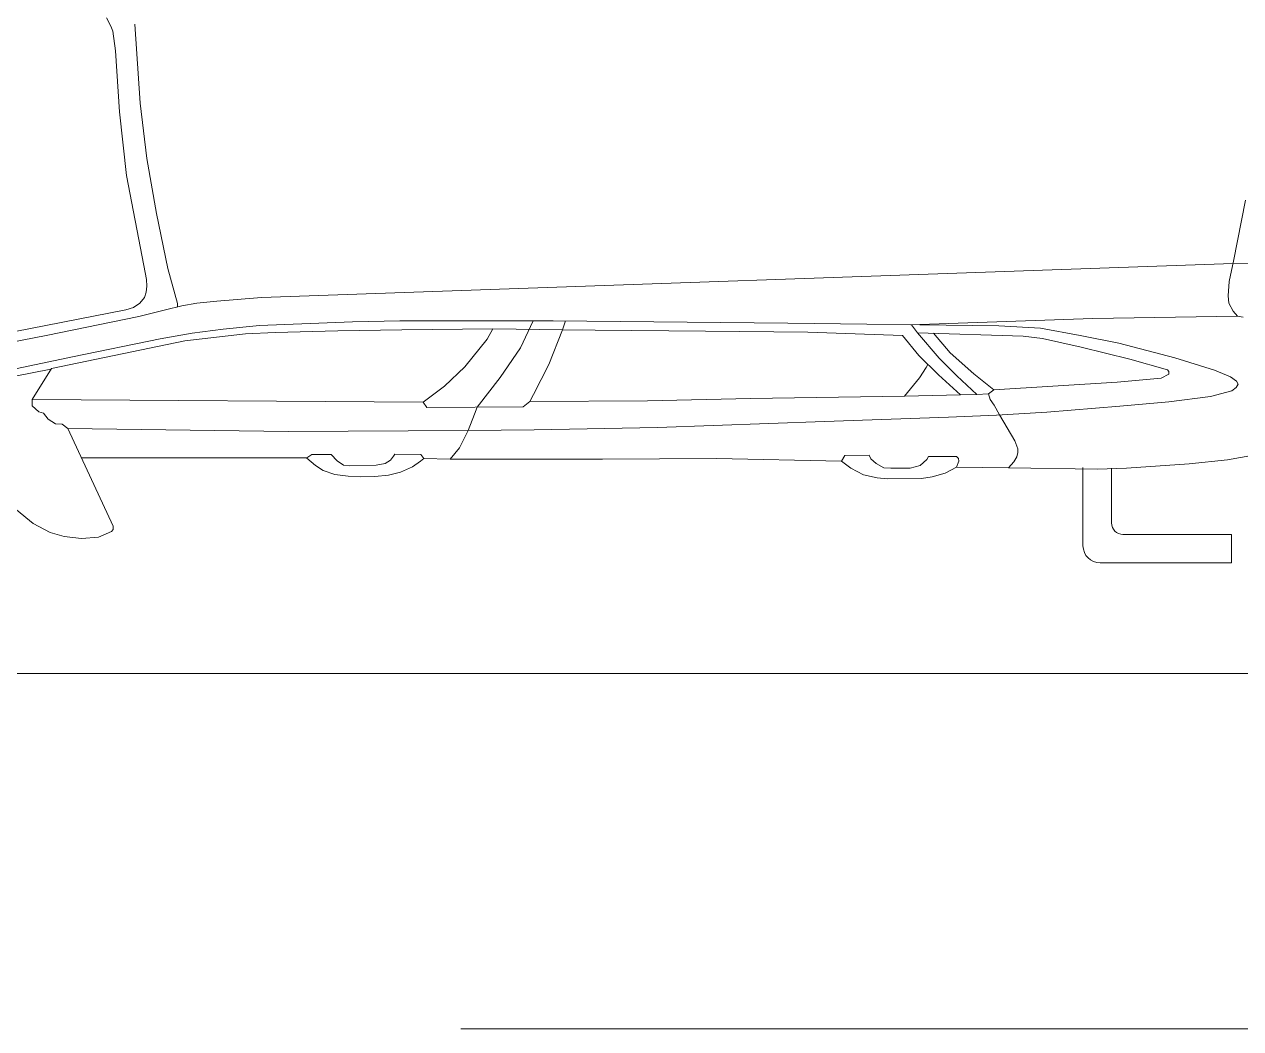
# Model space of a CAD drawing. Header units: millimetres. Extents: x 48966 to 155647, y -43515 to 30475.
# Drawn here: x 137660 to 139789, y -24283 to -22525 of the extents above; entities that cross this region are included whole.
import ezdxf

# ---------------------------------------------------------------- set-up
doc = ezdxf.new("R2010")
doc.units = ezdxf.units.MM
doc.linetypes.add('Осевые', pattern=[6350, 1270, -952.5, 3175, -952.5])
for name, color, linetype, lineweight in [('Оси-2', 7, 'Осевые', 9), ('Парковка', 7, 'Continuous', 9), ('Элементы узлов', 7, 'Continuous', 9)]:
    doc.layers.add(name, color=color, linetype=linetype, lineweight=lineweight)

# ---------------------------------------------------------------- blocks, each defined once
blk = doc.blocks.new('Парковка_одиночная - Средний класс 5300х2500мм-8504601-План -1-го этажа на отм_ -10_350')
at = {"layer": 'Парковка'}
for p, q in [((0, 0), (0, 5300)), ((360.2, 1318.6), (223.3, 1318.6)), ((193.3, 1288.6), (193.3, 1058.6)), ((263.3, 1268.6), (359, 1268.6)), ((243.3, 1058.6), (243.3, 1248.6)), ((193.3, 1058.6), (243.3, 1058.6))]:
    blk.add_line(p, q, dxfattribs=at)
for centre, radius in [((223.3, 1288.6), 30), ((263.3, 1248.6), 20)]:
    blk.add_arc(centre, radius, 90, 180, dxfattribs=at)
at = {"layer": 'Элементы узлов'}
for p, q in [((501.6, 3336.2), (553.9, 3087.1)), ((501.6, 3336.2), (553.9, 3087.1)), ((501.6, 3336.2), (553.9, 3087.1)), ((569.7, 3333.2), (636.3, 2994)), ((569.7, 3333.2), (636.3, 2994)), ((569.7, 3333.2), (636.3, 2994)), ((501.4, 3282.2), (532.2, 3125.2)), ((501.4, 3282.2), (532.2, 3125.2)), ((501.4, 3282.2), (532.2, 3125.2)), ((560.7, 3291), (591.2, 3133.2)), ((560.7, 3291), (591.2, 3133.2)), ((560.7, 3291), (591.2, 3133.2)), ((286.2, 3185.1), (262.1, 3155.9)), ((286.2, 3185.1), (262.1, 3155.9)), ((286.2, 3185.1), (262.1, 3155.9)), ((262.1, 3155.9), (246.7, 3126.4)), ((262.1, 3155.9), (246.7, 3126.4)), ((262.1, 3155.9), (246.7, 3126.4)), ((468, 3158.1), (457.8, 3145.9)), ((468, 3158.1), (457.8, 3145.9)), ((468, 3158.1), (457.8, 3145.9)), ((479.2, 3157.7), (468, 3158.1)), ((479.2, 3157.7), (468, 3158.1)), ((479.2, 3157.7), (468, 3158.1)), ((479.2, 3157.7), (474.5, 2473.4)), ((479.2, 3157.7), (474.5, 2473.4)), ((479.2, 3157.7), (474.5, 2473.4)), ((533.4, 3124.1), (479.2, 3157.7)), ((533.4, 3124.1), (479.2, 3157.7)), ((533.4, 3124.1), (479.2, 3157.7)), ((444.7, 3129.9), (436.9, 3116.8)), ((444.7, 3129.9), (436.9, 3116.8)), ((444.7, 3129.9), (436.9, 3116.8)), ((455.6, 3137.8), (444.7, 3129.9)), ((455.6, 3137.8), (444.7, 3129.9)), ((455.6, 3137.8), (444.7, 3129.9)), ((457.8, 3145.9), (455.6, 3137.8)), ((457.8, 3145.9), (455.6, 3137.8)), ((457.8, 3145.9), (455.6, 3137.8)), ((591.2, 3133.2), (624.6, 2971.4)), ((591.2, 3133.2), (624.6, 2971.4)), ((591.2, 3133.2), (624.6, 2971.4)), ((246.7, 3126.4), (239.4, 3101.8)), ((246.7, 3126.4), (239.4, 3101.8)), ((246.7, 3126.4), (239.4, 3101.8)), ((436.9, 3116.8), (436, 3105.6)), ((436.9, 3116.8), (436, 3105.6)), ((436.9, 3116.8), (436, 3105.6)), ((581.9, 2890.5), (533.4, 3124.1)), ((581.9, 2890.5), (533.4, 3124.1)), ((581.9, 2890.5), (533.4, 3124.1)), ((239.4, 3101.8), (236, 3071.2)), ((239.4, 3101.8), (236, 3071.2)), ((239.4, 3101.8), (236, 3071.2)), ((428.3, 3095.2), (257.9, 3016.3)), ((428.3, 3095.2), (257.9, 3016.3)), ((428.3, 3095.2), (257.9, 3016.3)), ((423.4, 2710), (428.3, 3095.2)), ((423.4, 2710), (428.3, 3095.2)), ((423.4, 2710), (428.3, 3095.2)), ((436, 3105.6), (428.3, 3095.2)), ((436, 3105.6), (428.3, 3095.2)), ((436, 3105.6), (428.3, 3095.2)), ((553.9, 3087.1), (585.3, 2933.8)), ((553.9, 3087.1), (585.3, 2933.8)), ((553.9, 3087.1), (585.3, 2933.8)), ((236, 3071.2), (238.5, 3041.8)), ((236, 3071.2), (238.5, 3041.8)), ((236, 3071.2), (238.5, 3041.8)), ((377.2, 3071.5), (377.2, 2677.3)), ((377.2, 3071.5), (377.2, 2677.3)), ((377.2, 3071.5), (377.2, 2677.3)), ((238.5, 3041.8), (248.3, 3018.8)), ((238.5, 3041.8), (248.3, 3018.8)), ((238.5, 3041.8), (248.3, 3018.8)), ((1132.5, 3020.3), (1147.2, 3027.5)), ((1132.5, 3020.3), (1147.2, 3027.5)), ((1132.5, 3020.3), (1147.2, 3027.5)), ((252, 3016.1), (248.3, 3018.8)), ((252, 3016.1), (248.3, 3018.8)), ((252, 3016.1), (248.3, 3018.8)), ((257.9, 3016.3), (252, 3016.1)), ((257.9, 3016.3), (252, 3016.1)), ((257.9, 3016.3), (252, 3016.1)), ((871.3, 2993), (982.7, 3005)), ((871.3, 2993), (982.7, 3005)), ((871.3, 2993), (982.7, 3005)), ((982.7, 3005), (1089.7, 3012.2)), ((982.7, 3005), (1089.7, 3012.2)), ((982.7, 3005), (1089.7, 3012.2)), ((1089.7, 3012.2), (1124.1, 3016.5)), ((1089.7, 3012.2), (1124.1, 3016.5)), ((1089.7, 3012.2), (1124.1, 3016.5)), ((1124.1, 3016.5), (1132.5, 3020.3)), ((1124.1, 3016.5), (1132.5, 3020.3)), ((1124.1, 3016.5), (1132.5, 3020.3)), ((636.3, 2994), (640.5, 2980.6)), ((636.3, 2994), (640.5, 2980.6)), ((636.3, 2994), (640.5, 2980.6)), ((640.5, 2980.6), (648, 2969.2)), ((640.5, 2980.6), (648, 2969.2)), ((640.5, 2980.6), (648, 2969.2)), ((713.9, 2962.3), (871.3, 2993)), ((713.9, 2962.3), (871.3, 2993)), ((713.9, 2962.3), (871.3, 2993)), ((624.6, 2971.4), (636.2, 2924.6)), ((624.6, 2971.4), (636.2, 2924.6)), ((624.6, 2971.4), (636.2, 2924.6)), ((648, 2969.2), (658.1, 2961.4)), ((648, 2969.2), (658.1, 2961.4)), ((648, 2969.2), (658.1, 2961.4)), ((658.1, 2961.4), (666.9, 2958.3)), ((658.1, 2961.4), (666.9, 2958.3)), ((658.1, 2961.4), (666.9, 2958.3)), ((689.6, 2957.5), (713.9, 2962.3)), ((689.6, 2957.5), (713.9, 2962.3)), ((689.6, 2957.5), (713.9, 2962.3)), ((900.9, 2957), (998.1, 2968.6)), ((900.9, 2957), (998.1, 2968.6)), ((900.9, 2957), (998.1, 2968.6)), ((998.1, 2968.6), (1136, 2978)), ((998.1, 2968.6), (1136, 2978)), ((998.1, 2968.6), (1136, 2978)), ((666.9, 2958.3), (677.7, 2957.3)), ((666.9, 2958.3), (677.7, 2957.3)), ((666.9, 2958.3), (677.7, 2957.3)), ((677.7, 2957.3), (689.6, 2957.5)), ((677.7, 2957.3), (689.6, 2957.5)), ((677.7, 2957.3), (689.6, 2957.5)), ((708.7, 2920.2), (804.8, 2940.5)), ((708.7, 2920.2), (804.8, 2940.5)), ((708.7, 2920.2), (804.8, 2940.5)), ((804.8, 2940.5), (900.9, 2957)), ((804.8, 2940.5), (900.9, 2957)), ((804.8, 2940.5), (900.9, 2957)), ((585.3, 2933.8), (595.5, 2877.9)), ((585.3, 2933.8), (595.5, 2877.9)), ((585.3, 2933.8), (595.5, 2877.9)), ((636.2, 2924.6), (643.4, 2896.1)), ((636.2, 2924.6), (643.4, 2896.1)), ((636.2, 2924.6), (643.4, 2896.1)), ((647.2, 2903.7), (708.7, 2920.2)), ((647.2, 2903.7), (708.7, 2920.2)), ((647.2, 2903.7), (708.7, 2920.2)), ((641.5, 2903.7), (647.2, 2903.7)), ((641.5, 2903.7), (647.2, 2903.7)), ((641.5, 2903.7), (647.2, 2903.7)), ((643.4, 2896.1), (647.8, 2869.8)), ((643.4, 2896.1), (647.8, 2869.8)), ((643.4, 2896.1), (647.8, 2869.8)), ((594.1, 2784.5), (581.9, 2890.5)), ((594.1, 2784.5), (581.9, 2890.5)), ((594.1, 2784.5), (581.9, 2890.5)), ((595.5, 2877.9), (602.2, 2823.3)), ((595.5, 2877.9), (602.2, 2823.3)), ((595.5, 2877.9), (602.2, 2823.3)), ((647.8, 2869.8), (651.6, 2834.6)), ((647.8, 2869.8), (651.6, 2834.6)), ((647.8, 2869.8), (651.6, 2834.6)), ((651.6, 2834.6), (658, 2756.5)), ((651.6, 2834.6), (658, 2756.5)), ((651.6, 2834.6), (658, 2756.5)), ((602.2, 2823.3), (608.9, 2760.1)), ((602.2, 2823.3), (608.9, 2760.1)), ((602.2, 2823.3), (608.9, 2760.1)), ((596.6, 2732.5), (594.1, 2784.5)), ((596.6, 2732.5), (594.1, 2784.5)), ((596.6, 2732.5), (594.1, 2784.5)), ((608.9, 2760.1), (615.1, 2597.1)), ((608.9, 2760.1), (615.1, 2597.1)), ((608.9, 2760.1), (615.1, 2597.1)), ((658, 2756.5), (717.5, 1056)), ((658, 2756.5), (717.5, 1056)), ((658, 2756.5), (717.5, 1056)), ((599.5, 2622.8), (596.6, 2732.5)), ((599.5, 2622.8), (596.6, 2732.5)), ((599.5, 2622.8), (596.6, 2732.5)), ((424.9, 2394.9), (423.4, 2710)), ((424.9, 2394.9), (423.4, 2710)), ((424.9, 2394.9), (423.4, 2710)), ((363.7, 2662.2), (355, 2648.6)), ((363.7, 2662.2), (355, 2648.6)), ((363.7, 2662.2), (355, 2648.6)), ((376.8, 2677.3), (363.7, 2662.2)), ((376.8, 2677.3), (363.7, 2662.2)), ((376.8, 2677.3), (363.7, 2662.2)), ((377.2, 2677.3), (382.9, 2668.3)), ((377.2, 2677.3), (382.9, 2668.3)), ((377.2, 2677.3), (382.9, 2668.3)), ((382.9, 2668.3), (383.1, 2634.4)), ((382.9, 2668.3), (383.1, 2634.4)), ((382.9, 2668.3), (383.1, 2634.4)), ((355, 2648.6), (348.2, 2628.3)), ((355, 2648.6), (348.2, 2628.3)), ((355, 2648.6), (348.2, 2628.3)), ((348.2, 2628.3), (345.4, 2604.8)), ((348.2, 2628.3), (345.4, 2604.8)), ((348.2, 2628.3), (345.4, 2604.8)), ((371.8, 2623.8), (364.3, 2613.1)), ((371.8, 2623.8), (364.3, 2613.1)), ((371.8, 2623.8), (364.3, 2613.1)), ((383.1, 2634.4), (371.8, 2623.8)), ((383.1, 2634.4), (371.8, 2623.8)), ((383.1, 2634.4), (371.8, 2623.8)), ((601.4, 2510.9), (599.5, 2622.8)), ((601.4, 2510.9), (599.5, 2622.8)), ((601.4, 2510.9), (599.5, 2622.8)), ((345.4, 2604.8), (343.8, 2583)), ((345.4, 2604.8), (343.8, 2583)), ((345.4, 2604.8), (343.8, 2583)), ((364.3, 2613.1), (363.3, 2602)), ((364.3, 2613.1), (363.3, 2602)), ((364.3, 2613.1), (363.3, 2602)), ((363.3, 2602), (364.3, 2555.8)), ((363.3, 2602), (364.3, 2555.8)), ((363.3, 2602), (364.3, 2555.8)), ((343.8, 2583), (344.6, 2558.1)), ((343.8, 2583), (344.6, 2558.1)), ((343.8, 2583), (344.6, 2558.1)), ((615.1, 2597.1), (617, 2514.6)), ((615.1, 2597.1), (617, 2514.6)), ((615.1, 2597.1), (617, 2514.6)), ((344.6, 2558.1), (346.9, 2534.2)), ((344.6, 2558.1), (346.9, 2534.2)), ((344.6, 2558.1), (346.9, 2534.2)), ((364.3, 2555.8), (367.1, 2540)), ((364.3, 2555.8), (367.1, 2540)), ((364.3, 2555.8), (367.1, 2540)), ((346.9, 2534.2), (352, 2513.4)), ((346.9, 2534.2), (352, 2513.4)), ((346.9, 2534.2), (352, 2513.4)), ((367.1, 2540), (373.3, 2530.7)), ((367.1, 2540), (373.3, 2530.7)), ((367.1, 2540), (373.3, 2530.7)), ((352, 2513.4), (361.4, 2492)), ((352, 2513.4), (361.4, 2492)), ((352, 2513.4), (361.4, 2492)), ((373.3, 2530.7), (380.3, 2525.2)), ((373.3, 2530.7), (380.3, 2525.2)), ((373.3, 2530.7), (380.3, 2525.2)), ((380.3, 2525.2), (383.6, 2523.1)), ((380.3, 2525.2), (383.6, 2523.1)), ((380.3, 2525.2), (383.6, 2523.1)), ((383.6, 2523.1), (383.1, 2477.7)), ((383.6, 2523.1), (383.1, 2477.7)), ((383.6, 2523.1), (383.1, 2477.7)), ((617, 2514.6), (617, 2246)), ((617, 2514.6), (617, 2246)), ((617, 2514.6), (617, 2246)), ((361.4, 2492), (371.4, 2477.9)), ((361.4, 2492), (371.4, 2477.9)), ((361.4, 2492), (371.4, 2477.9)), ((602.9, 2351.6), (601.4, 2510.9)), ((602.9, 2351.6), (601.4, 2510.9)), ((602.9, 2351.6), (601.4, 2510.9)), ((371.4, 2477.9), (376.3, 2472.2)), ((371.4, 2477.9), (376.3, 2472.2)), ((371.4, 2477.9), (376.3, 2472.2)), ((376.3, 2472.2), (374.9, 2426.3)), ((376.3, 2472.2), (374.9, 2426.3)), ((376.3, 2472.2), (374.9, 2426.3)), ((383.1, 2477.7), (376.3, 2472.2)), ((383.1, 2477.7), (376.3, 2472.2)), ((383.1, 2477.7), (376.3, 2472.2)), ((474.5, 2473.4), (465.3, 2467.1)), ((474.5, 2473.4), (465.3, 2467.1)), ((474.5, 2473.4), (465.3, 2467.1)), ((474.5, 2473.4), (502.5, 2436.1)), ((474.5, 2473.4), (502.5, 2436.1)), ((474.5, 2473.4), (502.5, 2436.1)), ((465.3, 2467.1), (466.6, 2298.6)), ((465.3, 2467.1), (466.6, 2298.6)), ((465.3, 2467.1), (466.6, 2298.6)), ((502.5, 2436.1), (536.4, 2400.7)), ((502.5, 2436.1), (536.4, 2400.7)), ((502.5, 2436.1), (536.4, 2400.7)), ((374.9, 2426.3), (374.9, 2159.6)), ((395, 2409.6), (374.9, 2426.3)), ((374.9, 2426.3), (374.9, 2159.6)), ((395, 2409.6), (374.9, 2426.3)), ((374.9, 2426.3), (374.9, 2159.6)), ((395, 2409.6), (374.9, 2426.3)), ((424.9, 2394.9), (395, 2409.6)), ((424.9, 2394.9), (395, 2409.6)), ((424.9, 2394.9), (395, 2409.6)), ((453.6, 2383.8), (424.9, 2394.9)), ((426.4, 2279.1), (424.9, 2394.9)), ((453.6, 2383.8), (424.9, 2394.9)), ((426.4, 2279.1), (424.9, 2394.9)), ((453.6, 2383.8), (424.9, 2394.9)), ((426.4, 2279.1), (424.9, 2394.9)), ((536.4, 2400.7), (584.9, 2361.3)), ((536.4, 2400.7), (584.9, 2361.3)), ((536.4, 2400.7), (584.9, 2361.3)), ((466, 2378.8), (453.6, 2383.8)), ((466, 2378.8), (453.6, 2383.8)), ((466, 2378.8), (453.6, 2383.8)), ((517.9, 2338.8), (466, 2378.8)), ((517.9, 2338.8), (466, 2378.8)), ((517.9, 2338.8), (466, 2378.8)), ((584.9, 2361.3), (602.9, 2351.6)), ((584.9, 2361.3), (602.9, 2351.6)), ((584.9, 2361.3), (602.9, 2351.6)), ((602.9, 2351.6), (601.2, 2229.6)), ((602.9, 2351.6), (601.2, 2229.6)), ((602.9, 2351.6), (601.2, 2229.6)), ((569.9, 2303.1), (517.9, 2338.8)), ((569.9, 2303.1), (517.9, 2338.8)), ((569.9, 2303.1), (517.9, 2338.8)), ((617, 2280.7), (569.9, 2303.1)), ((617, 2280.7), (569.9, 2303.1)), ((617, 2280.7), (569.9, 2303.1)), ((430.5, 2063.3), (426.4, 2279.1)), ((430.5, 2063.3), (426.4, 2279.1)), ((430.5, 2063.3), (426.4, 2279.1)), ((466.6, 2298.6), (475.7, 2286.8)), ((466.6, 2298.6), (475.7, 2286.8)), ((466.6, 2298.6), (475.7, 2286.8)), ((487.8, 2280.1), (475.7, 2286.8)), ((475.7, 2286.8), (476.9, 2081)), ((487.8, 2280.1), (475.7, 2286.8)), ((475.7, 2286.8), (476.9, 2081)), ((487.8, 2280.1), (475.7, 2286.8)), ((475.7, 2286.8), (476.9, 2081)), ((540.4, 2253.7), (487.8, 2280.1)), ((540.4, 2253.7), (487.8, 2280.1)), ((540.4, 2253.7), (487.8, 2280.1)), ((601.2, 2229.6), (540.4, 2253.7)), ((601.2, 2229.6), (540.4, 2253.7)), ((601.2, 2229.6), (540.4, 2253.7)), ((617, 2246), (613, 1835.4)), ((617, 2246), (613, 1835.4)), ((617, 2246), (613, 1835.4)), ((600.6, 2172.6), (601.2, 2229.6)), ((600.6, 2172.6), (601.2, 2229.6)), ((600.6, 2172.6), (601.2, 2229.6)), ((601.2, 2229.6), (616.8, 2224.1)), ((601.2, 2229.6), (616.8, 2224.1)), ((601.2, 2229.6), (616.8, 2224.1)), ((599.1, 1979.2), (600.6, 2172.6)), ((599.1, 1979.2), (600.6, 2172.6)), ((599.1, 1979.2), (600.6, 2172.6)), ((374.9, 2159.6), (375.8, 1960.1)), ((374.9, 2159.6), (375.8, 1960.1)), ((374.9, 2159.6), (375.8, 1960.1)), ((476.9, 2081), (481.2, 1900.8)), ((476.9, 2081), (481.2, 1900.8)), ((476.9, 2081), (481.2, 1900.8)), ((440.8, 1771.1), (430.5, 2063.3)), ((440.8, 1771.1), (430.5, 2063.3)), ((440.8, 1771.1), (430.5, 2063.3)), ((375.8, 1960.1), (371.4, 1741)), ((375.8, 1960.1), (371.4, 1741)), ((375.8, 1960.1), (371.4, 1741)), ((597.4, 1800.4), (599.1, 1979.2)), ((597.4, 1800.4), (599.1, 1979.2)), ((597.4, 1800.4), (599.1, 1979.2)), ((481.2, 1900.8), (485.4, 1630.9)), ((481.2, 1900.8), (485.4, 1630.9)), ((481.2, 1900.8), (485.4, 1630.9)), ((613, 1835.4), (608.4, 1466.1)), ((613, 1835.4), (608.4, 1466.1)), ((613, 1835.4), (608.4, 1466.1)), ((591.3, 1634.5), (597.4, 1800.4)), ((591.3, 1634.5), (597.4, 1800.4)), ((591.3, 1634.5), (597.4, 1800.4)), ((448.4, 1554.2), (440.8, 1771.1)), ((448.4, 1554.2), (440.8, 1771.1)), ((448.4, 1554.2), (440.8, 1771.1)), ((359.1, 1725.1), (347.3, 1702.7)), ((359.1, 1725.1), (347.3, 1702.7)), ((359.1, 1725.1), (347.3, 1702.7)), ((371.4, 1741), (359.1, 1725.1)), ((371.4, 1741), (359.1, 1725.1)), ((371.4, 1741), (359.1, 1725.1)), ((371.4, 1741), (381.5, 1735.7)), ((371.4, 1741), (381.5, 1735.7)), ((371.4, 1741), (381.5, 1735.7)), ((381.5, 1735.7), (381.8, 1693.1)), ((381.5, 1735.7), (381.8, 1693.1)), ((381.5, 1735.7), (381.8, 1693.1)), ((347.3, 1702.7), (342, 1678.6)), ((347.3, 1702.7), (342, 1678.6)), ((347.3, 1702.7), (342, 1678.6)), ((375.7, 1689.7), (367.3, 1680.4)), ((375.7, 1689.7), (367.3, 1680.4)), ((375.7, 1689.7), (367.3, 1680.4)), ((381.8, 1693.1), (375.7, 1689.7)), ((381.8, 1693.1), (375.7, 1689.7)), ((381.8, 1693.1), (375.7, 1689.7)), ((342, 1678.6), (340.4, 1660.8)), ((342, 1678.6), (340.4, 1660.8)), ((342, 1678.6), (340.4, 1660.8)), ((340.4, 1660.8), (340.8, 1601.1)), ((340.4, 1660.8), (340.8, 1601.1)), ((340.4, 1660.8), (340.8, 1601.1)), ((359.9, 1666.9), (358.9, 1655.1)), ((359.9, 1666.9), (358.9, 1655.1)), ((359.9, 1666.9), (358.9, 1655.1)), ((367.3, 1680.4), (359.9, 1666.9)), ((367.3, 1680.4), (359.9, 1666.9)), ((367.3, 1680.4), (359.9, 1666.9)), ((358.9, 1655.1), (359.2, 1620.9)), ((358.9, 1655.1), (359.2, 1620.9)), ((358.9, 1655.1), (359.2, 1620.9)), ((359.2, 1620.9), (364, 1603.7)), ((359.2, 1620.9), (364, 1603.7)), ((359.2, 1620.9), (364, 1603.7)), ((485.4, 1630.9), (517.2, 1604.7)), ((485.4, 1630.9), (487.6, 1532.8)), ((485.4, 1630.9), (517.2, 1604.7)), ((485.4, 1630.9), (487.6, 1532.8)), ((485.4, 1630.9), (517.2, 1604.7)), ((485.4, 1630.9), (487.6, 1532.8)), ((556.6, 1606.2), (591.3, 1634.5)), ((556.6, 1606.2), (591.3, 1634.5)), ((556.6, 1606.2), (591.3, 1634.5)), ((596.1, 1608.4), (610.3, 1618.8)), ((596.1, 1608.4), (610.3, 1618.8)), ((596.1, 1608.4), (610.3, 1618.8)), ((621.3, 1301.2), (610.1, 1621)), ((621.3, 1301.2), (610.1, 1621)), ((621.3, 1301.2), (610.1, 1621)), ((340.8, 1601.1), (343.9, 1582.7)), ((340.8, 1601.1), (343.9, 1582.7)), ((340.8, 1601.1), (343.9, 1582.7)), ((364, 1603.7), (374.3, 1592.2)), ((364, 1603.7), (374.3, 1592.2)), ((364, 1603.7), (374.3, 1592.2)), ((517.2, 1604.7), (535.5, 1592.9)), ((517.2, 1604.7), (535.5, 1592.9)), ((517.2, 1604.7), (535.5, 1592.9)), ((522.7, 1571.4), (556.6, 1606.2)), ((522.7, 1571.4), (556.6, 1606.2)), ((522.7, 1571.4), (556.6, 1606.2)), ((596.1, 1608.4), (551.8, 1570.1)), ((596.1, 1608.4), (551.8, 1570.1)), ((596.1, 1608.4), (551.8, 1570.1)), ((590, 1423.5), (596.1, 1608.4)), ((590, 1423.5), (596.1, 1608.4)), ((590, 1423.5), (596.1, 1608.4)), ((343.9, 1582.7), (350.5, 1559.6)), ((343.9, 1582.7), (350.5, 1559.6)), ((343.9, 1582.7), (350.5, 1559.6)), ((374.3, 1592.2), (379.6, 1589.1)), ((374.3, 1592.2), (379.6, 1589.1)), ((374.3, 1592.2), (379.6, 1589.1)), ((379.6, 1589.1), (379.6, 1539.9)), ((379.6, 1589.1), (379.6, 1539.9)), ((379.6, 1589.1), (379.6, 1539.9)), ((535.5, 1592.9), (540.7, 1589.9)), ((535.5, 1592.9), (540.7, 1589.9)), ((535.5, 1592.9), (540.7, 1589.9)), ((595.2, 1580.1), (561.3, 1551)), ((595.2, 1580.1), (561.3, 1551)), ((595.2, 1580.1), (561.3, 1551)), ((350.5, 1559.6), (360.7, 1539.9)), ((350.5, 1559.6), (360.7, 1539.9)), ((350.5, 1559.6), (360.7, 1539.9)), ((451.9, 1470), (448.4, 1554.2)), ((451.9, 1470), (448.4, 1554.2)), ((451.9, 1470), (448.4, 1554.2)), ((487.6, 1532.8), (522.7, 1571.4)), ((487.6, 1532.8), (522.7, 1571.4)), ((487.6, 1532.8), (522.7, 1571.4)), ((551.8, 1570.1), (520.9, 1539.2)), ((551.8, 1570.1), (520.9, 1539.2)), ((551.8, 1570.1), (520.9, 1539.2)), ((360.7, 1539.9), (359.9, 1449)), ((360.7, 1539.9), (359.9, 1449)), ((360.7, 1539.9), (359.9, 1449)), ((371.2, 1536.1), (360.7, 1539.9)), ((371.2, 1536.1), (360.7, 1539.9)), ((371.2, 1536.1), (360.7, 1539.9)), ((375.8, 1536.3), (371.2, 1536.1)), ((375.8, 1536.3), (371.2, 1536.1)), ((375.8, 1536.3), (371.2, 1536.1)), ((379.6, 1539.9), (375.8, 1536.3)), ((379.6, 1539.9), (375.8, 1536.3)), ((379.6, 1539.9), (375.8, 1536.3)), ((520.9, 1539.2), (487.9, 1504.2)), ((520.9, 1539.2), (487.9, 1504.2)), ((520.9, 1539.2), (487.9, 1504.2)), ((561.3, 1551), (524.4, 1509.7)), ((561.3, 1551), (524.4, 1509.7)), ((561.3, 1551), (524.4, 1509.7)), ((487.6, 1532.8), (487.9, 1504.2)), ((487.6, 1532.8), (487.9, 1504.2)), ((487.6, 1532.8), (487.9, 1504.2)), ((487.9, 1504.2), (489.1, 1484)), ((487.9, 1504.2), (489.1, 1484)), ((487.9, 1504.2), (489.1, 1484)), ((524.4, 1509.7), (496.2, 1474.6)), ((524.4, 1509.7), (496.2, 1474.6)), ((524.4, 1509.7), (496.2, 1474.6)), ((457.1, 1382.1), (451.9, 1470)), ((457.1, 1382.1), (451.9, 1470)), ((457.1, 1382.1), (451.9, 1470)), ((469.6, 1474), (452.3, 1464.5)), ((469.6, 1474), (452.3, 1464.5)), ((469.6, 1474), (452.3, 1464.5)), ((479.6, 1481.3), (469.6, 1474)), ((479.6, 1481.3), (469.6, 1474)), ((479.6, 1481.3), (469.6, 1474)), ((489.1, 1484), (479.6, 1481.3)), ((489.1, 1484), (479.6, 1481.3)), ((489.1, 1484), (479.6, 1481.3)), ((489.1, 1484), (496.2, 1474.6)), ((489.1, 1484), (496.2, 1474.6)), ((489.1, 1484), (496.2, 1474.6)), ((496.2, 1474.6), (509.5, 1258.8)), ((496.2, 1474.6), (509.5, 1258.8)), ((496.2, 1474.6), (509.5, 1258.8)), ((359.9, 1449), (357.5, 1293.2)), ((359.9, 1449), (357.5, 1293.2)), ((359.9, 1449), (357.5, 1293.2)), ((370.1, 1439.8), (359.9, 1449)), ((370.1, 1439.8), (359.9, 1449)), ((370.1, 1439.8), (359.9, 1449)), ((452.3, 1464.5), (406.8, 1437.8)), ((452.3, 1464.5), (406.8, 1437.8)), ((452.3, 1464.5), (406.8, 1437.8)), ((608.4, 1466.1), (604.3, 1393.2)), ((608.4, 1466.1), (604.3, 1393.2)), ((608.4, 1466.1), (604.3, 1393.2)), ((379.2, 1434.4), (370.1, 1439.8)), ((379.2, 1434.4), (370.1, 1439.8)), ((379.2, 1434.4), (370.1, 1439.8)), ((386.4, 1432.6), (379.2, 1434.4)), ((386.4, 1432.6), (379.2, 1434.4)), ((386.4, 1432.6), (379.2, 1434.4)), ((392.8, 1432.6), (386.4, 1432.6)), ((392.8, 1432.6), (386.4, 1432.6)), ((392.8, 1432.6), (386.4, 1432.6)), ((406.8, 1437.8), (392.8, 1432.6)), ((406.8, 1437.8), (392.8, 1432.6)), ((406.8, 1437.8), (392.8, 1432.6)), ((586.1, 1389.6), (590, 1423.5)), ((586.1, 1389.6), (590, 1423.5)), ((586.1, 1389.6), (590, 1423.5)), ((570.8, 1321.6), (586.1, 1389.6)), ((570.8, 1321.6), (586.1, 1389.6)), ((570.8, 1321.6), (586.1, 1389.6)), ((604.3, 1393.2), (591.5, 1323.4)), ((604.3, 1393.2), (591.5, 1323.4)), ((604.3, 1393.2), (591.5, 1323.4)), ((467.7, 1254.4), (457.1, 1382.1)), ((467.7, 1254.4), (457.1, 1382.1)), ((467.7, 1254.4), (457.1, 1382.1)), ((550, 1236.4), (570.8, 1321.6)), ((550, 1236.4), (570.8, 1321.6)), ((550, 1236.4), (570.8, 1321.6)), ((591.5, 1323.4), (577.7, 1255.6)), ((591.5, 1323.4), (577.7, 1255.6)), ((591.5, 1323.4), (577.7, 1255.6)), ((624.9, 1048), (621.3, 1301.2)), ((624.9, 1048), (621.3, 1301.2)), ((624.9, 1048), (621.3, 1301.2)), ((357.5, 1293.2), (359.4, 1242.6)), ((357.5, 1293.2), (359.4, 1242.6)), ((357.5, 1293.2), (359.4, 1242.6)), ((509.5, 1258.8), (516.5, 1181.6)), ((509.5, 1258.8), (516.5, 1181.6)), ((509.5, 1258.8), (516.5, 1181.6)), ((359.4, 1242.6), (366.5, 1132.9)), ((359.4, 1242.6), (366.5, 1132.9)), ((359.4, 1242.6), (366.5, 1132.9)), ((475.1, 1168.2), (467.7, 1254.4)), ((475.1, 1168.2), (467.7, 1254.4)), ((475.1, 1168.2), (467.7, 1254.4)), ((531.3, 1170.7), (550, 1236.4)), ((531.3, 1170.7), (550, 1236.4)), ((531.3, 1170.7), (550, 1236.4)), ((577.7, 1255.6), (552.1, 1157.8)), ((577.7, 1255.6), (552.1, 1157.8)), ((577.7, 1255.6), (552.1, 1157.8)), ((516.5, 1181.6), (523.5, 1168.5)), ((516.5, 1181.6), (523.5, 1168.5)), ((516.5, 1181.6), (523.5, 1168.5)), ((484.7, 1095.5), (475.1, 1168.2)), ((484.7, 1095.5), (475.1, 1168.2)), ((484.7, 1095.5), (475.1, 1168.2)), ((523.5, 1168.5), (528.2, 1168.5)), ((523.5, 1168.5), (528.2, 1168.5)), ((523.5, 1168.5), (528.2, 1168.5)), ((528.2, 1168.5), (531.3, 1170.7)), ((528.2, 1168.5), (531.3, 1170.7)), ((528.2, 1168.5), (531.3, 1170.7)), ((552.1, 1157.8), (530.7, 1088.6)), ((552.1, 1157.8), (530.7, 1088.6)), ((552.1, 1157.8), (530.7, 1088.6)), ((366.5, 1132.9), (373.6, 1065.6)), ((366.5, 1132.9), (373.6, 1065.6)), ((366.5, 1132.9), (373.6, 1065.6)), ((494.3, 1058), (484.7, 1095.5)), ((494.3, 1058), (484.7, 1095.5)), ((494.3, 1058), (484.7, 1095.5)), ((530.7, 1088.6), (518.9, 1060.6)), ((530.7, 1088.6), (518.9, 1060.6)), ((530.7, 1088.6), (518.9, 1060.6)), ((373.6, 1065.6), (384.7, 1004.1)), ((373.6, 1065.6), (384.7, 1004.1)), ((373.6, 1065.6), (384.7, 1004.1)), ((647.9, 1063.6), (660.9, 1064.7)), ((647.9, 1063.6), (660.9, 1064.7)), ((647.9, 1063.6), (660.9, 1064.7)), ((660.9, 1064.7), (686.1, 1062.8)), ((660.9, 1064.7), (686.1, 1062.8)), ((660.9, 1064.7), (686.1, 1062.8)), ((500.4, 1050.4), (494.3, 1058)), ((500.4, 1050.4), (494.3, 1058)), ((500.4, 1050.4), (494.3, 1058)), ((506.4, 1047.2), (500.4, 1050.4)), ((506.4, 1047.2), (500.4, 1050.4)), ((506.4, 1047.2), (500.4, 1050.4)), ((511.6, 1049.7), (506.4, 1047.2)), ((511.6, 1049.7), (506.4, 1047.2)), ((511.6, 1049.7), (506.4, 1047.2)), ((518.9, 1060.6), (511.6, 1049.7)), ((518.9, 1060.6), (511.6, 1049.7)), ((518.9, 1060.6), (511.6, 1049.7)), ((623.7, 1038.1), (624.9, 1048)), ((623.7, 1038.1), (624.9, 1048)), ((623.7, 1038.1), (624.9, 1048)), ((624.9, 1048), (633.8, 1055.5)), ((624.9, 1048), (633.8, 1055.5)), ((624.9, 1048), (633.8, 1055.5)), ((633.8, 1055.5), (647.9, 1063.6)), ((633.8, 1055.5), (647.9, 1063.6)), ((633.8, 1055.5), (647.9, 1063.6)), ((686.1, 1062.8), (721.2, 1055.2)), ((686.1, 1062.8), (721.2, 1055.2)), ((686.1, 1062.8), (721.2, 1055.2)), ((721, 887.7), (717.5, 1056)), ((721, 887.7), (717.5, 1056)), ((721, 887.7), (717.5, 1056)), ((721.2, 1055.2), (828.2, 1034.2)), ((721.2, 1055.2), (828.2, 1034.2)), ((721.2, 1055.2), (828.2, 1034.2))]:
    blk.add_line(p, q, dxfattribs=at)

msp = doc.modelspace()

# ---------------------------------------------------------------- linework, layer by layer
at = {"layer": 'Оси-2'}
msp.add_line((150171.6, -24282.9), (50565.6, -24282.9), dxfattribs=at)

# ---------------------------------------------------------------- block references
at = {"layer": 'Парковка', "rotation": 90.00000000000098}
msp.add_blockref('Парковка_одиночная - Средний класс 5300х2500мм-8504601-План -1-го этажа на отм_ -10_350', (140831.6, -23661), dxfattribs=at)

doc.saveas('drawing.dxf')
